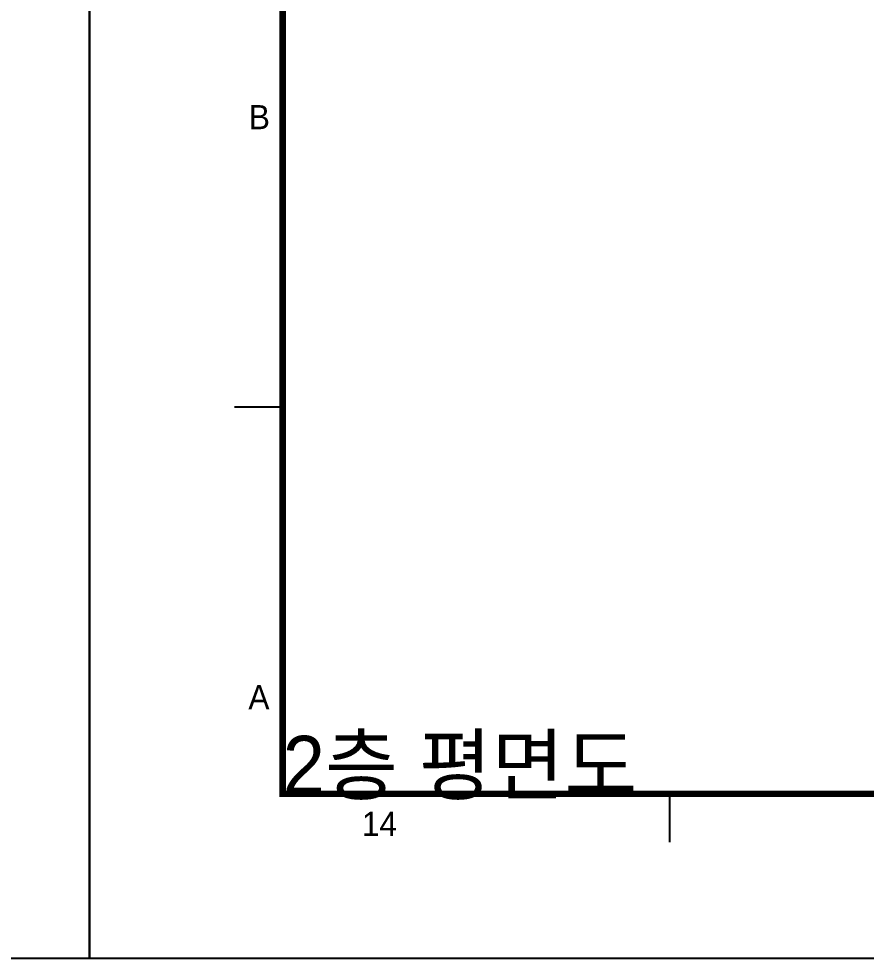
# Model space of a CAD drawing. Header units: millimetres. Extents: x 0 to 1390178, y 0 to 110113.
# Drawn here: x 503269 to 512036, y 0 to 9717 of the extents above; entities that cross this region are included whole.
import ezdxf
from ezdxf.enums import TextEntityAlignment as Align
from ezdxf.xclip import XClip

# ---------------------------------------------------------------- set-up
doc = ezdxf.new("R2010")
doc.units = ezdxf.units.MM
doc.header["$LTSCALE"] = 100
doc.header["$XCLIPFRAME"] = 0
doc.layers.get('DEFPOINTS').update_dxf_attribs({"color": 145})
doc.layers.add('X - SHEET$0$AA-BORD-FORM', color=7, linetype='Continuous')
doc.layers.add('X - SHEET$0$AA-BORD-TEXT', color=3, linetype='Continuous')
doc.styles.get("Standard").update_dxf_attribs({"font": 'Dotum.ttf'})
doc.styles.add('X - SHEET$0$HAUD01', font='Dotum.ttf')
doc.styles.add('X - 평면도$0$HAUD01', font='Dotum.ttf')

# ---------------------------------------------------------------- blocks, each defined once
blk = doc.blocks.new('X - SHEET$0$HAUDsheetV')
at = {"layer": 'X - SHEET$0$AA-BORD-FORM', "color": 2}
for p, q in [((21, 57), (16, 57)), ((61, 17), (61, 12))]:
    blk.add_line(p, q, dxfattribs=at)
at = {"layer": 'X - SHEET$0$AA-BORD-FORM', "color": 1}
blk.add_lwpolyline([(1, 0), (841, 0), (841, 594), (1, 594)], close=True, dxfattribs=at)
at = {"layer": 'X - SHEET$0$AA-BORD-FORM', "color": 2, "const_width": 0.682}
blk.add_lwpolyline([(21, 17), (21, 577), (821, 577), (821, 17)], close=True, dxfattribs=at)
at = {"layer": 'X - SHEET$0$AA-BORD-TEXT', "color": 7, "style": 'X - SHEET$0$HAUD01'}
for s, p in [('B', (18.585, 87)), ('A', (18.539, 27)), ('14', (31, 13.902))]:
    blk.add_text(s, height=2.5, dxfattribs=at).set_placement(p, align=Align.MIDDLE_CENTER)
at = {"layer": 'X - SHEET$0$AA-BORD-TEXT', "color": 3, "style": 'X - SHEET$0$HAUD01'}
for tag, p in [('PJCode', (786, 567.935)), ('작성자', (786.112, 194.824)), ('검토자', (786.112, 181.824)), ('최종검토자', (786.112, 168.824)), ('승인자', (786.112, 155.824)), ('일자', (786.832, 144.018)), ('개정번호', (812, 65.92))]:
    blk.add_attdef(tag, text='', height=3, dxfattribs=at).set_placement(p, align=Align.MIDDLE_CENTER)
at = {"layer": 'X - SHEET$0$AA-BORD-TEXT', "color": 3, "lineweight": 30, "flags": 104}
blk.add_attdef('PJTitle', text='', height=4, dxfattribs=at).set_placement((787.248, 536.622), align=Align.MIDDLE_CENTER)
blk = doc.blocks.new('X - SHEET')
at = {"xscale": 100, "yscale": 100, "zscale": 100}
blk.add_blockref('X - SHEET$0$HAUDsheetV', (-100, 0), dxfattribs=at)
blk = doc.blocks.new('X - 평면도$0$A$C9949ff83')
at = {"layer": 'DEFPOINTS'}
for points in [[(0, 59400), (84000, 59400), (84000, 0), (0, 0)], [(2000, 1700), (75000, 1700), (75000, 57700), (2000, 57700)]]:
    blk.add_lwpolyline(points, close=True, dxfattribs=at)
blk = doc.blocks.new('X - 평면도', base_point=(-475.4, -286.7))
for p in [(649249.9, 15892.4), (775249.9, 15892.4)]:
    blk.add_blockref('X - 평면도$0$A$C9949ff83', p)
at = {"layer": 'DEFPOINTS', "style": 'X - 평면도$0$HAUD01'}
blk.add_text('2층 평면도', height=600, dxfattribs=at).set_placement((777249.9, 17592.4))

msp = doc.modelspace()

# ---------------------------------------------------------------- block references
ref = msp.add_blockref('X - 평면도', (-229725.3, -16179.1))
XClip(ref).set_block_clipping_path([(649249.9173510048, 15892.4063044181), (733249.9173510048, 75292.406304418)])

# ---------------------------------------------------------------- next in the draw order: block references
ref = msp.add_blockref('X - 평면도', (-271725.3, -16179.1))
XClip(ref).set_block_clipping_path([(775249.9173510048, 15892.4063044167), (859249.9173510048, 75292.4063044167)])

# ---------------------------------------------------------------- next in the draw order: block references
for p in [(420000, 0), (504000, 0)]:
    msp.add_blockref('X - SHEET', p)

doc.saveas('drawing.dxf')
